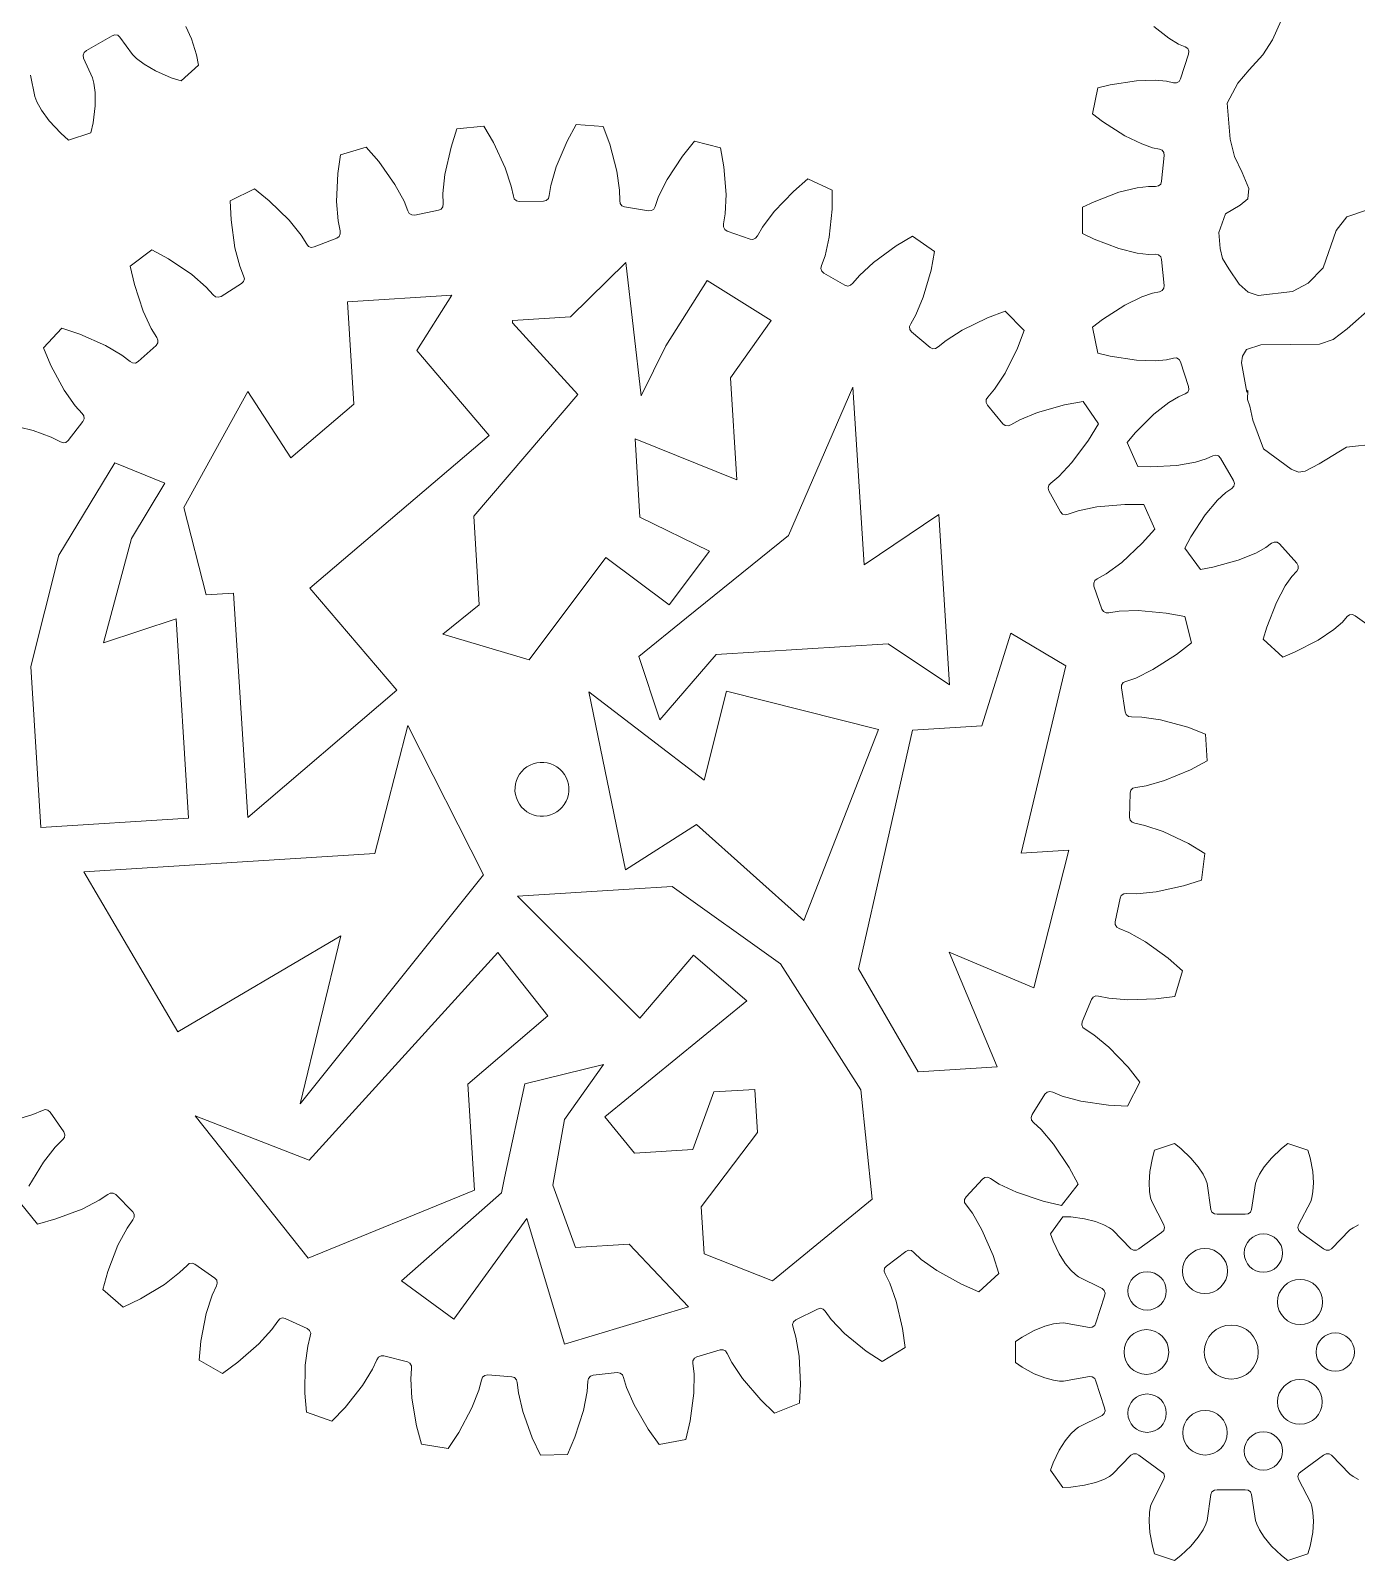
# Model space of a CAD drawing. Header units: millimetres. Extents: x -329 to 723, y 244 to 554.
# Drawn here: x 522.6 to 596.3, y 256.3 to 341.3 of the extents above; entities that cross this region are included whole.
import ezdxf

# ---------------------------------------------------------------- set-up
doc = ezdxf.new("R2010")
doc.units = ezdxf.units.MM

msp = doc.modelspace()

# ---------------------------------------------------------------- linework, layer by layer
at = {"color": 1, "lineweight": 0}
for p, q in [((592.108, 341.855), (591.625, 340.792)), ((591.625, 340.792), (591.084, 339.957)), ((591.084, 339.957), (590.331, 339.113)), ((590.331, 339.113), (589.701, 338.369)), ((589.701, 338.369), (589.104, 337.273)), ((589.104, 337.273), (589.272, 335.255)), ((589.272, 335.255), (589.521, 334.305)), ((589.521, 334.305), (589.936, 333.411)), ((589.936, 333.411), (590.306, 332.519)), ((590.306, 332.519), (590.267, 331.956)), ((589.831, 331.59), (589.024, 331.12)), ((590.267, 331.956), (589.831, 331.59)), ((589.024, 331.12), (588.649, 330.073)), ((595.174, 330.183), (595.754, 330.939)), ((595.754, 330.939), (596.91, 331.339)), ((588.649, 330.073), (588.725, 329.182)), ((594.437, 328.108), (595.174, 330.183)), ((588.725, 329.182), (588.856, 328.636)), ((552.615, 325.396), (555.687, 328.405)), ((555.687, 328.405), (556.546, 320.996)), ((588.856, 328.636), (589.199, 328.06)), ((557.921, 323.775), (560.21, 327.414)), ((560.21, 327.414), (563.765, 325.178)), ((589.199, 328.06), (589.774, 327.202)), ((593.619, 327.267), (594.437, 328.108)), ((540.229, 326.224), (546.018, 326.589)), ((546.018, 326.589), (544.088, 323.52)), ((589.774, 327.202), (590.271, 326.764)), ((590.271, 326.764), (590.829, 326.582)), ((590.829, 326.582), (592.734, 326.802)), ((592.734, 326.802), (593.619, 327.267)), ((540.587, 320.536), (540.229, 326.224)), ((595.78, 324.716), (597.206, 325.979)), ((552.615, 325.396), (549.391, 325.193)), ((549.391, 325.193), (549.399, 325.062)), ((549.399, 325.062), (553.032, 321.066)), ((563.765, 325.178), (561.506, 322)), ((594.236, 323.871), (595.005, 324.133)), ((595.005, 324.133), (595.78, 324.716)), ((548.11, 318.802), (544.088, 323.52)), ((557.921, 323.775), (556.546, 320.996)), ((589.912, 322.828), (589.969, 323.213)), ((589.969, 323.213), (590.185, 323.574)), ((590.185, 323.574), (590.982, 323.837)), ((590.982, 323.837), (594.236, 323.871)), ((590.201, 321.2), (589.912, 322.828)), ((561.862, 316.329), (561.506, 322)), ((568.317, 321.49), (564.735, 313.234)), ((568.939, 311.61), (568.317, 321.49)), ((534.699, 321.234), (531.14, 314.802)), ((537.087, 317.551), (534.699, 321.234)), ((540.587, 320.536), (537.087, 317.551)), ((553.032, 321.066), (547.243, 314.306)), ((590.254, 321.297), (590.201, 321.2)), ((590.241, 320.795), (590.254, 321.297)), ((590.372, 320.426), (590.241, 320.795)), ((590.542, 319.655), (590.372, 320.426)), ((591.136, 318.046), (590.542, 319.655)), ((538.142, 310.303), (548.11, 318.802)), ((556.481, 314.253), (556.207, 318.614)), ((556.207, 318.614), (561.862, 316.329)), ((592.666, 316.929), (591.136, 318.046)), ((595.746, 318.152), (594.215, 317.219)), ((597.436, 318.328), (595.746, 318.152)), ((527.303, 317.272), (524.193, 312.141)), ((530.086, 316.152), (527.303, 317.272)), ((594.215, 317.219), (593.448, 316.815)), ((593.082, 316.766), (592.666, 316.929)), ((593.448, 316.815), (593.082, 316.766)), ((528.228, 313.068), (530.086, 316.152)), ((532.381, 309.94), (531.14, 314.802)), ((547.243, 314.306), (547.553, 309.39)), ((560.349, 312.374), (556.481, 314.253)), ((573.08, 314.412), (568.939, 311.61)), ((573.677, 304.93), (573.08, 314.412)), ((526.663, 307.275), (528.228, 313.068)), ((564.735, 313.234), (559.066, 308.656)), ((524.193, 312.141), (522.626, 305.949)), ((558.105, 309.375), (560.349, 312.374)), ((550.328, 306.327), (554.582, 312.011)), ((554.582, 312.011), (558.105, 309.375)), ((532.381, 309.94), (533.898, 310.036)), ((533.898, 310.036), (534.683, 297.561)), ((542.977, 304.633), (538.142, 310.303)), ((547.553, 309.39), (545.535, 307.75)), ((559.066, 308.656), (556.413, 306.512)), ((526.663, 307.275), (530.701, 308.602)), ((530.701, 308.602), (531.398, 297.524)), ((577.098, 307.814), (575.484, 302.661)), ((580.143, 306), (577.098, 307.814)), ((545.535, 307.75), (550.328, 306.327)), ((560.722, 306.625), (570.28, 307.226)), ((570.28, 307.226), (573.677, 304.93)), ((556.413, 306.512), (557.576, 303)), ((557.576, 303), (560.722, 306.625)), ((523.188, 297.007), (522.626, 305.949)), ((577.668, 295.591), (580.143, 306)), ((534.683, 297.561), (542.977, 304.633)), ((553.643, 304.544), (555.668, 294.649)), ((556.808, 302.116), (553.643, 304.544)), ((561.291, 304.58), (560.044, 299.635)), ((569.727, 302.453), (561.291, 304.58)), ((541.75, 295.559), (543.575, 302.678)), ((543.575, 302.678), (547.78, 294.383)), ((560.044, 299.635), (556.808, 302.116)), ((565.58, 291.834), (569.727, 302.453)), ((571.616, 302.417), (568.625, 289.15)), ((575.484, 302.661), (571.616, 302.417)), ((549.908, 300.124), (549.788, 299.969)), ((550.047, 300.263), (549.908, 300.124)), ((550.203, 300.382), (550.047, 300.263)), ((550.373, 300.479), (550.203, 300.382)), ((550.555, 300.554), (550.373, 300.479)), ((550.744, 300.604), (550.555, 300.554)), ((550.939, 300.629), (550.744, 300.604)), ((551.135, 300.629), (550.939, 300.629)), ((551.33, 300.603), (551.135, 300.629)), ((551.519, 300.551), (551.33, 300.603)), ((551.7, 300.476), (551.519, 300.551)), ((551.87, 300.377), (551.7, 300.476)), ((552.025, 300.257), (551.87, 300.377)), ((552.164, 300.118), (552.025, 300.257)), ((552.283, 299.962), (552.164, 300.118)), ((549.563, 299.429), (549.537, 299.234)), ((549.614, 299.618), (549.563, 299.429)), ((549.69, 299.799), (549.614, 299.618)), ((549.788, 299.969), (549.69, 299.799)), ((552.38, 299.792), (552.283, 299.962)), ((552.455, 299.611), (552.38, 299.792)), ((552.505, 299.421), (552.455, 299.611)), ((552.53, 299.226), (552.505, 299.421)), ((549.537, 299.234), (549.536, 299.038)), ((549.536, 299.038), (549.561, 298.843)), ((549.561, 298.843), (549.612, 298.654)), ((549.612, 298.654), (549.686, 298.472)), ((549.686, 298.472), (549.784, 298.302)), ((552.278, 298.296), (552.377, 298.465)), ((552.377, 298.465), (552.452, 298.646)), ((552.452, 298.646), (552.504, 298.836)), ((552.504, 298.836), (552.53, 299.03)), ((552.53, 299.03), (552.53, 299.226)), ((549.784, 298.302), (549.903, 298.146)), ((549.903, 298.146), (550.041, 298.007)), ((550.041, 298.007), (550.197, 297.887)), ((550.197, 297.887), (550.366, 297.789)), ((550.366, 297.789), (550.547, 297.713)), ((550.547, 297.713), (550.737, 297.662)), ((550.737, 297.662), (550.931, 297.636)), ((550.931, 297.636), (551.127, 297.635)), ((551.127, 297.635), (551.322, 297.66)), ((551.322, 297.66), (551.512, 297.711)), ((551.512, 297.711), (551.693, 297.785)), ((551.693, 297.785), (551.863, 297.883)), ((551.863, 297.883), (552.019, 298.002)), ((552.019, 298.002), (552.158, 298.14)), ((552.158, 298.14), (552.278, 298.296)), ((531.398, 297.524), (523.188, 297.007)), ((555.668, 294.649), (559.628, 297.18)), ((559.628, 297.18), (565.58, 291.834)), ((525.582, 294.542), (541.75, 295.559)), ((580.311, 295.757), (577.668, 295.591)), ((578.366, 288.1), (580.311, 295.757)), ((530.8, 285.662), (525.582, 294.542)), ((547.78, 294.383), (537.605, 281.648)), ((555.885, 293.589), (549.683, 293.199)), ((558.27, 293.739), (555.885, 293.589)), ((564.293, 289.44), (558.27, 293.739)), ((549.683, 293.199), (556.469, 286.409)), ((539.853, 290.981), (530.8, 285.662)), ((537.605, 281.648), (539.853, 290.981)), ((548.575, 290.068), (538.095, 278.513)), ((551.362, 286.535), (548.575, 290.068)), ((576.324, 283.715), (573.667, 290.083)), ((573.667, 290.083), (578.366, 288.1)), ((556.469, 286.409), (559.454, 289.909)), ((559.454, 289.909), (562.421, 287.379)), ((568.751, 282.438), (564.293, 289.44)), ((568.625, 289.15), (571.932, 283.439)), ((562.421, 287.379), (554.525, 280.922)), ((546.918, 282.751), (551.362, 286.535)), ((554.448, 283.844), (550.08, 282.765)), ((552.286, 280.785), (554.448, 283.844)), ((571.932, 283.439), (576.324, 283.715)), ((547.289, 276.863), (546.918, 282.751)), ((550.08, 282.765), (548.952, 277.545)), ((559.427, 279.114), (560.584, 282.311)), ((560.584, 282.311), (562.868, 282.455)), ((562.868, 282.455), (563.018, 280.063)), ((569.385, 276.352), (568.751, 282.438)), ((538.095, 278.513), (531.758, 280.981)), ((531.758, 280.981), (538.036, 273.069)), ((551.642, 277.141), (552.286, 280.785)), ((554.525, 280.922), (556.171, 278.909)), ((563.018, 280.063), (559.877, 275.92)), ((556.171, 278.909), (559.427, 279.114)), ((548.952, 277.545), (548.79, 276.701)), ((538.036, 273.069), (547.289, 276.863)), ((548.79, 276.701), (547.377, 275.459)), ((552.892, 273.659), (551.642, 277.141)), ((563.85, 271.811), (569.385, 276.352)), ((559.877, 275.92), (560.04, 273.325)), ((547.377, 275.459), (543.23, 271.818)), ((546.137, 269.694), (550.19, 275.279)), ((550.19, 275.279), (552.293, 268.289)), ((555.886, 273.847), (552.892, 273.659)), ((559.187, 270.363), (555.886, 273.847)), ((560.04, 273.325), (563.85, 271.811)), ((543.23, 271.818), (546.137, 269.694)), ((552.293, 268.289), (559.187, 270.363))]:
    msp.add_line(p, q, dxfattribs=at)
at = {"color": 5, "lineweight": 0}
for p, q in [((525.717, 340.188), (527.146, 341.013)), ((527.146, 341.013), (527.298, 341.069)), ((527.298, 341.069), (527.459, 341.041)), ((527.459, 341.041), (527.583, 340.937)), ((527.583, 340.937), (528.281, 339.961)), ((531.555, 340.847), (531.253, 341.519)), ((585.043, 341.518), (585.873, 340.873)), ((525.536, 339.931), (525.592, 340.084)), ((525.592, 340.084), (525.717, 340.188)), ((531.835, 339.944), (531.555, 340.847)), ((585.873, 340.873), (586.413, 340.547)), ((586.413, 340.547), (586.783, 340.393)), ((586.783, 340.393), (586.916, 340.3)), ((586.916, 340.3), (586.985, 340.152)), ((586.985, 340.152), (586.97, 339.99)), ((525.564, 339.771), (525.536, 339.931)), ((526.06, 338.679), (525.564, 339.771)), ((528.281, 339.961), (528.508, 339.742)), ((528.508, 339.742), (528.927, 339.425)), ((528.927, 339.425), (529.564, 339.054)), ((530.979, 338.504), (531.954, 339.382)), ((531.954, 339.382), (531.835, 339.944)), ((586.97, 339.99), (586.523, 338.615)), ((522.613, 338.812), (522.853, 337.636)), ((526.137, 338.372), (526.06, 338.679)), ((529.564, 339.054), (530.433, 338.681)), ((530.433, 338.681), (530.979, 338.504)), ((584.066, 338.512), (582.612, 338.287)), ((585.117, 338.547), (584.066, 338.512)), ((585.746, 338.492), (585.117, 338.547)), ((586.135, 338.399), (585.746, 338.492)), ((586.298, 338.397), (586.135, 338.399)), ((586.44, 338.476), (586.298, 338.397)), ((586.523, 338.615), (586.44, 338.476)), ((522.853, 337.636), (522.971, 337.344)), ((526.202, 337.851), (526.137, 338.372)), ((526.204, 337.115), (526.202, 337.851)), ((581.931, 338.122), (581.625, 336.68)), ((582.612, 338.287), (581.931, 338.122)), ((522.971, 337.344), (523.225, 336.884)), ((523.225, 336.884), (523.656, 336.287)), ((526.092, 336.175), (526.204, 337.115)), ((581.625, 336.68), (582.18, 336.253)), ((523.656, 336.287), (524.299, 335.592)), ((525.973, 335.614), (526.092, 336.175)), ((546.31, 335.83), (545.982, 334.824)), ((547.803, 335.991), (546.31, 335.83)), ((548.338, 335.079), (547.803, 335.991)), ((552.939, 336.083), (552.437, 335.153)), ((554.436, 335.975), (552.939, 336.083)), ((554.8, 334.983), (554.436, 335.975)), ((582.18, 336.253), (583.417, 335.456)), ((524.299, 335.592), (524.725, 335.208)), ((524.725, 335.208), (525.973, 335.614)), ((548.999, 333.67), (548.338, 335.079)), ((552.437, 335.153), (551.827, 333.721)), ((555.198, 333.478), (554.8, 334.983)), ((559.506, 335.149), (558.846, 334.323)), ((560.96, 334.776), (559.506, 335.149)), ((583.417, 335.456), (584.363, 334.997)), ((584.363, 334.997), (584.959, 334.791)), ((539.834, 334.397), (539.691, 333.349)), ((541.273, 334.822), (539.834, 334.397)), ((541.962, 334.02), (541.273, 334.822)), ((545.982, 334.824), (545.638, 333.307)), ((558.846, 334.323), (557.99, 333.023)), ((561.14, 333.734), (560.96, 334.776)), ((584.959, 334.791), (585.353, 334.717)), ((585.353, 334.717), (585.502, 334.653)), ((585.619, 334.362), (585.468, 332.924)), ((585.502, 334.653), (585.6, 334.523)), ((585.6, 334.523), (585.619, 334.362)), ((539.691, 333.349), (539.622, 331.794)), ((542.864, 332.752), (541.962, 334.02)), ((545.638, 333.307), (545.529, 332.247)), ((549.332, 332.658), (548.999, 333.67)), ((551.827, 333.721), (551.53, 332.697)), ((555.346, 332.423), (555.198, 333.478)), ((561.264, 332.183), (561.14, 333.734)), ((535.057, 332.505), (533.717, 331.83)), ((535.879, 331.84), (535.057, 332.505)), ((543.373, 331.815), (542.864, 332.752)), ((549.446, 332.094), (549.332, 332.658)), ((551.53, 332.697), (551.436, 332.13)), ((555.357, 331.848), (555.346, 332.423)), ((557.99, 333.023), (557.515, 332.069)), ((565.801, 333.057), (565.004, 332.363)), ((567.165, 332.431), (565.801, 333.057)), ((567.156, 331.373), (567.165, 332.431)), ((584.107, 332.564), (583.086, 332.312)), ((584.733, 332.642), (584.107, 332.564)), ((585.134, 332.632), (584.733, 332.642)), ((585.293, 332.663), (585.134, 332.632)), ((585.416, 332.77), (585.293, 332.663)), ((585.468, 332.924), (585.416, 332.77)), ((533.717, 331.83), (533.763, 330.774)), ((536.993, 330.753), (535.879, 331.84)), ((539.622, 331.794), (539.704, 330.732)), ((543.586, 331.281), (543.373, 331.815)), ((545.538, 331.671), (545.522, 331.51)), ((545.529, 332.247), (545.538, 331.671)), ((549.496, 331.939), (549.446, 332.094)), ((549.616, 331.83), (549.496, 331.939)), ((549.775, 331.796), (549.616, 331.83)), ((551.118, 331.82), (549.775, 331.796)), ((551.276, 331.86), (551.118, 331.82)), ((551.392, 331.973), (551.276, 331.86)), ((551.436, 332.13), (551.392, 331.973)), ((555.378, 331.687), (555.357, 331.848)), ((555.477, 331.558), (555.378, 331.687)), ((557.515, 332.069), (557.322, 331.528)), ((561.221, 331.118), (561.264, 332.183)), ((565.004, 332.363), (563.93, 331.237)), ((581.711, 331.789), (581.079, 331.487)), ((583.086, 332.312), (581.711, 331.789)), ((533.763, 330.774), (533.974, 329.232)), ((537.66, 329.922), (536.993, 330.753)), ((539.704, 330.732), (539.816, 330.167)), ((543.663, 331.138), (543.586, 331.281)), ((543.8, 331.051), (543.663, 331.138)), ((543.963, 331.046), (543.8, 331.051)), ((545.28, 331.31), (543.963, 331.046)), ((545.428, 331.377), (545.28, 331.31)), ((545.522, 331.51), (545.428, 331.377)), ((555.627, 331.495), (555.477, 331.558)), ((556.954, 331.279), (555.627, 331.495)), ((557.116, 331.291), (556.954, 331.279)), ((557.25, 331.381), (557.116, 331.291)), ((557.322, 331.528), (557.25, 331.381)), ((561.129, 330.55), (561.221, 331.118)), ((563.93, 331.237), (563.292, 330.382)), ((567.001, 329.825), (567.156, 331.373)), ((581.079, 331.487), (581.079, 330.012)), ((537.965, 329.435), (537.66, 329.922)), ((539.83, 330.005), (539.761, 329.858)), ((539.816, 330.167), (539.83, 330.005)), ((561.121, 330.388), (561.129, 330.55)), ((561.196, 330.243), (561.121, 330.388)), ((561.332, 330.155), (561.196, 330.243)), ((562.598, 329.705), (561.332, 330.155)), ((563.005, 329.884), (562.909, 329.753)), ((563.292, 330.382), (563.005, 329.884)), ((571.621, 329.875), (570.713, 329.334)), ((572.851, 329.015), (571.621, 329.875)), ((581.079, 330.012), (581.711, 329.71)), ((529.355, 329.117), (528.157, 328.213)), ((530.282, 328.608), (529.355, 329.117)), ((533.974, 329.232), (534.244, 328.201)), ((538.066, 329.307), (537.965, 329.435)), ((538.217, 329.247), (538.066, 329.307)), ((538.378, 329.271), (538.217, 329.247)), ((539.627, 329.765), (538.378, 329.271)), ((539.761, 329.858), (539.627, 329.765)), ((562.76, 329.688), (562.598, 329.705)), ((562.909, 329.753), (562.76, 329.688)), ((566.768, 328.785), (567.001, 329.825)), ((570.713, 329.334), (569.455, 328.418)), ((581.711, 329.71), (583.086, 329.187)), ((583.086, 329.187), (584.107, 328.935)), ((528.157, 328.213), (528.391, 327.182)), ((531.572, 327.738), (530.282, 328.608)), ((534.244, 328.201), (534.455, 327.666)), ((566.54, 328.084), (566.577, 328.242)), ((566.577, 328.242), (566.768, 328.785)), ((569.455, 328.418), (568.675, 327.691)), ((572.654, 327.976), (572.851, 329.015)), ((584.107, 328.935), (584.733, 328.858)), ((584.733, 328.858), (585.134, 328.868)), ((585.134, 328.868), (585.293, 328.836)), ((585.293, 328.836), (585.416, 328.729)), ((585.416, 328.729), (585.468, 328.576)), ((585.468, 328.576), (585.619, 327.138)), ((532.378, 327.04), (531.572, 327.738)), ((534.456, 327.352), (534.341, 327.236)), ((534.455, 327.666), (534.497, 327.509)), ((534.497, 327.509), (534.456, 327.352)), ((566.587, 327.928), (566.54, 328.084)), ((566.706, 327.817), (566.587, 327.928)), ((567.872, 327.149), (566.706, 327.817)), ((568.675, 327.691), (568.303, 327.252)), ((572.225, 326.48), (572.654, 327.976)), ((528.391, 327.182), (528.874, 325.702)), ((532.765, 326.614), (532.378, 327.04)), ((532.887, 326.507), (532.765, 326.614)), ((533.046, 326.475), (532.887, 326.507)), ((533.2, 326.527), (533.046, 326.475)), ((534.341, 327.236), (533.2, 326.527)), ((568.027, 327.103), (567.872, 327.149)), ((568.185, 327.141), (568.027, 327.103)), ((568.303, 327.252), (568.185, 327.141)), ((571.81, 325.499), (572.225, 326.48)), ((584.363, 326.503), (583.417, 326.044)), ((584.959, 326.709), (584.363, 326.503)), ((585.353, 326.782), (584.959, 326.709)), ((585.502, 326.846), (585.353, 326.782)), ((585.6, 326.976), (585.502, 326.846)), ((585.619, 327.138), (585.6, 326.976)), ((528.874, 325.702), (529.324, 324.736)), ((576.78, 325.705), (575.789, 325.335)), ((577.836, 324.639), (576.78, 325.705)), ((583.417, 326.044), (582.18, 325.246)), ((571.46, 324.85), (571.525, 324.999)), ((571.479, 324.688), (571.46, 324.85)), ((571.525, 324.999), (571.81, 325.499)), ((575.789, 325.335), (574.388, 324.658)), ((582.18, 325.246), (581.625, 324.82)), ((581.625, 324.82), (581.931, 323.377)), ((524.35, 324.764), (523.332, 323.661)), ((525.352, 324.429), (524.35, 324.764)), ((526.777, 323.803), (525.352, 324.429)), ((529.324, 324.736), (529.626, 324.247)), ((529.683, 323.938), (529.591, 323.804)), ((529.626, 324.247), (529.696, 324.1)), ((529.696, 324.1), (529.683, 323.938)), ((571.576, 324.558), (571.479, 324.688)), ((572.604, 323.692), (571.576, 324.558)), ((573.491, 324.082), (573.047, 323.717)), ((574.388, 324.658), (573.491, 324.082)), ((577.457, 323.652), (577.836, 324.639)), ((523.332, 323.661), (523.746, 322.688)), ((527.694, 323.26), (526.777, 323.803)), ((528.151, 322.911), (527.694, 323.26)), ((529.591, 323.804), (528.595, 322.902)), ((572.749, 323.619), (572.604, 323.692)), ((572.911, 323.628), (572.749, 323.619)), ((573.047, 323.717), (572.911, 323.628)), ((576.768, 322.257), (577.457, 323.652)), ((581.931, 323.377), (582.612, 323.213)), ((582.612, 323.213), (584.066, 322.988)), ((585.746, 323.008), (586.135, 323.101)), ((586.135, 323.101), (586.298, 323.103)), ((586.298, 323.103), (586.44, 323.024)), ((523.746, 322.688), (524.485, 321.318)), ((528.29, 322.827), (528.151, 322.911)), ((528.453, 322.824), (528.29, 322.827)), ((528.595, 322.902), (528.453, 322.824)), ((576.184, 321.365), (576.768, 322.257)), ((584.066, 322.988), (585.117, 322.953)), ((585.117, 322.953), (585.746, 323.008)), ((586.44, 323.024), (586.523, 322.884)), ((586.523, 322.884), (586.97, 321.509)), ((586.97, 321.509), (586.985, 321.347)), ((524.485, 321.318), (525.101, 320.448)), ((575.714, 320.627), (575.724, 320.789)), ((575.786, 320.481), (575.714, 320.627)), ((575.724, 320.789), (575.814, 320.924)), ((575.814, 320.924), (576.184, 321.365)), ((581.111, 320.681), (580.07, 320.493)), ((581.96, 319.443), (581.111, 320.681)), ((585.873, 320.627), (585.043, 319.982)), ((586.413, 320.952), (585.873, 320.627)), ((586.783, 321.106), (586.413, 320.952)), ((586.916, 321.2), (586.783, 321.106)), ((586.985, 321.347), (586.916, 321.2)), ((525.101, 320.448), (525.486, 320.021)), ((525.486, 320.021), (525.581, 319.889)), ((525.597, 319.727), (525.53, 319.579)), ((525.581, 319.889), (525.597, 319.727)), ((576.642, 319.446), (575.786, 320.481)), ((577.585, 319.671), (577.083, 319.391)), ((578.57, 320.078), (577.585, 319.671)), ((580.07, 320.493), (578.57, 320.078)), ((585.043, 319.982), (583.999, 318.944)), ((522.762, 319.076), (521.248, 319.437)), ((523.761, 318.705), (522.762, 319.076)), ((525.53, 319.579), (524.712, 318.514)), ((576.772, 319.348), (576.642, 319.446)), ((576.933, 319.328), (576.772, 319.348)), ((577.083, 319.391), (576.933, 319.328)), ((581.411, 318.54), (581.96, 319.443)), ((583.999, 318.944), (583.545, 318.411)), ((524.273, 318.443), (523.761, 318.705)), ((524.425, 318.385), (524.273, 318.443)), ((524.586, 318.411), (524.425, 318.385)), ((524.712, 318.514), (524.586, 318.411)), ((580.483, 317.29), (581.411, 318.54)), ((583.545, 318.411), (584.145, 317.064)), ((579.75, 316.517), (580.483, 317.29)), ((584.845, 317.045), (586.314, 317.127)), ((586.314, 317.127), (587.349, 317.312)), ((587.349, 317.312), (587.952, 317.496)), ((587.952, 317.496), (588.314, 317.668)), ((588.314, 317.668), (588.473, 317.704)), ((588.473, 317.704), (588.628, 317.656)), ((588.628, 317.656), (588.739, 317.537)), ((588.739, 317.537), (589.462, 316.285)), ((579.307, 316.149), (579.75, 316.517)), ((584.145, 317.064), (584.845, 317.045)), ((589.462, 316.285), (589.51, 316.129)), ((579.155, 315.875), (579.194, 316.032)), ((579.2, 315.718), (579.155, 315.875)), ((579.194, 316.032), (579.307, 316.149)), ((579.858, 314.547), (579.2, 315.718)), ((589.033, 315.624), (588.572, 315.194)), ((589.363, 315.852), (589.033, 315.624)), ((589.473, 315.971), (589.363, 315.852)), ((589.51, 316.129), (589.473, 315.971)), ((580.826, 314.6), (580.282, 314.414)), ((581.868, 314.824), (580.826, 314.6)), ((583.418, 314.965), (581.868, 314.824)), ((584.475, 314.964), (583.418, 314.965)), ((585.09, 313.595), (584.475, 314.964)), ((588.572, 315.194), (587.894, 314.39)), ((579.968, 314.427), (579.858, 314.547)), ((580.123, 314.379), (579.968, 314.427)), ((580.282, 314.414), (580.123, 314.379)), ((587.894, 314.39), (587.089, 313.158)), ((584.388, 312.804), (585.09, 313.595)), ((587.089, 313.158), (586.755, 312.542)), ((591.575, 312.806), (591.723, 312.875)), ((591.723, 312.875), (591.885, 312.86)), ((583.252, 311.74), (584.388, 312.804)), ((586.755, 312.542), (587.622, 311.349)), ((589.731, 311.862), (590.705, 312.258)), ((590.705, 312.258), (591.257, 312.563)), ((591.257, 312.563), (591.575, 312.806)), ((591.885, 312.86), (592.018, 312.767)), ((592.018, 312.767), (592.985, 311.692)), ((582.392, 311.11), (583.252, 311.74)), ((587.622, 311.349), (588.311, 311.476)), ((588.311, 311.476), (589.731, 311.862)), ((592.978, 311.248), (592.703, 310.957)), ((593.062, 311.388), (592.978, 311.248)), ((592.985, 311.692), (593.064, 311.55)), ((593.064, 311.55), (593.062, 311.388)), ((581.693, 310.584), (581.759, 310.732)), ((581.709, 310.423), (581.693, 310.584)), ((582.147, 309.152), (581.709, 310.423)), ((581.759, 310.732), (581.891, 310.827)), ((581.891, 310.827), (582.392, 311.11)), ((592.342, 310.44), (591.846, 309.513)), ((592.703, 310.957), (592.342, 310.44)), ((591.846, 309.513), (591.314, 308.14)), ((582.234, 309.015), (582.147, 309.152)), ((582.378, 308.939), (582.234, 309.015)), ((582.54, 308.946), (582.378, 308.939)), ((583.109, 309.032), (582.54, 308.946)), ((584.174, 309.066), (583.109, 309.032)), ((585.724, 308.928), (584.174, 309.066)), ((586.764, 308.738), (585.724, 308.928)), ((587.125, 307.281), (586.764, 308.738)), ((595.515, 308.425), (595.776, 308.73)), ((595.776, 308.73), (595.906, 308.827)), ((595.906, 308.827), (596.067, 308.846)), ((596.067, 308.846), (596.217, 308.782)), ((596.217, 308.782), (597.386, 307.933)), ((591.314, 308.14), (591.116, 307.469)), ((594.168, 307.422), (595.039, 308.012)), ((595.039, 308.012), (595.515, 308.425)), ((586.293, 306.629), (587.125, 307.281)), ((591.116, 307.469), (592.212, 306.482)), ((592.859, 306.749), (594.168, 307.422)), ((584.985, 305.784), (586.293, 306.629)), ((592.212, 306.482), (592.859, 306.749)), ((583.484, 305.13), (584.027, 305.318)), ((584.027, 305.318), (584.985, 305.784)), ((583.232, 304.764), (583.245, 304.926)), ((583.436, 303.436), (583.232, 304.764)), ((583.245, 304.926), (583.337, 305.06)), ((583.337, 305.06), (583.484, 305.13)), ((583.497, 303.285), (583.436, 303.436)), ((583.625, 303.185), (583.497, 303.285)), ((583.786, 303.162), (583.625, 303.185)), ((584.361, 303.146), (583.786, 303.162)), ((585.415, 302.989), (584.361, 303.146)), ((586.916, 302.577), (585.415, 302.989)), ((587.906, 302.204), (586.916, 302.577)), ((588, 300.706), (587.906, 302.204)), ((585.628, 299.615), (587.065, 300.212)), ((587.065, 300.212), (588, 300.706)), ((584.033, 299.239), (584.601, 299.328)), ((584.601, 299.328), (585.628, 299.615)), ((583.684, 297.581), (583.72, 298.924)), ((583.72, 298.924), (583.762, 299.081)), ((583.762, 299.081), (583.876, 299.196)), ((583.876, 299.196), (584.033, 299.239)), ((583.717, 297.422), (583.684, 297.581)), ((583.825, 297.3), (583.717, 297.422)), ((583.979, 297.249), (583.825, 297.3)), ((584.542, 297.13), (583.979, 297.249)), ((585.551, 296.788), (584.542, 297.13)), ((586.954, 296.114), (585.551, 296.788)), ((587.861, 295.571), (586.954, 296.114)), ((587.687, 294.08), (587.861, 295.571)), ((583.227, 293.238), (583.36, 293.331)), ((583.36, 293.331), (583.522, 293.345)), ((583.522, 293.345), (584.097, 293.331)), ((584.097, 293.331), (585.158, 293.43)), ((585.158, 293.43), (586.679, 293.761)), ((586.679, 293.761), (587.687, 294.08)), ((582.882, 291.776), (583.158, 293.091)), ((583.158, 293.091), (583.227, 293.238)), ((582.886, 291.613), (582.882, 291.776)), ((582.971, 291.475), (582.886, 291.613)), ((583.114, 291.397), (582.971, 291.475)), ((583.646, 291.179), (583.114, 291.397)), ((584.578, 290.662), (583.646, 291.179)), ((585.838, 289.749), (584.578, 290.662)), ((586.634, 289.052), (585.838, 289.749)), ((586.196, 287.617), (586.634, 289.052)), ((581.057, 286.207), (581.563, 287.452)), ((581.563, 287.452), (581.657, 287.584)), ((581.657, 287.584), (581.804, 287.652)), ((581.804, 287.652), (581.966, 287.637)), ((581.966, 287.637), (582.53, 287.52)), ((582.53, 287.52), (583.591, 287.429)), ((583.591, 287.429), (585.147, 287.483)), ((585.147, 287.483), (586.196, 287.617)), ((581.032, 286.046), (581.057, 286.207)), ((581.09, 285.895), (581.032, 286.046)), ((581.217, 285.793), (581.09, 285.895)), ((581.702, 285.484), (581.217, 285.793)), ((582.527, 284.809), (581.702, 285.484)), ((583.603, 283.685), (582.527, 284.809)), ((584.262, 282.857), (583.603, 283.685)), ((578.986, 282.188), (579.103, 282.302)), ((579.103, 282.302), (579.26, 282.342)), ((579.26, 282.342), (579.417, 282.298)), ((579.417, 282.298), (579.95, 282.083)), ((583.574, 281.523), (584.262, 282.857)), ((578.266, 281.054), (578.986, 282.188)), ((579.95, 282.083), (580.978, 281.803)), ((580.978, 281.803), (582.518, 281.579)), ((582.518, 281.579), (583.574, 281.523)), ((521.729, 280.74), (522.747, 281.056)), ((522.747, 281.056), (523.272, 281.29)), ((523.272, 281.29), (523.427, 281.34)), ((523.427, 281.34), (523.586, 281.305)), ((523.586, 281.305), (523.706, 281.196)), ((523.706, 281.196), (524.467, 280.088)), ((578.213, 280.9), (578.266, 281.054)), ((578.244, 280.741), (578.213, 280.9)), ((578.35, 280.618), (578.244, 280.741)), ((578.772, 280.227), (578.35, 280.618)), ((524.5, 279.776), (524.399, 279.649)), ((524.467, 280.088), (524.525, 279.936)), ((524.525, 279.936), (524.5, 279.776)), ((579.463, 279.415), (578.772, 280.227)), ((523.991, 279.243), (523.33, 278.408)), ((524.399, 279.649), (523.991, 279.243)), ((580.322, 278.117), (579.463, 279.415)), ((585.075, 279.077), (584.955, 278.655)), ((586.193, 279.44), (585.075, 279.077)), ((586.538, 279.169), (586.193, 279.44)), ((587.1, 278.641), (586.538, 279.169)), ((592.137, 279.169), (591.576, 278.641)), ((592.483, 279.44), (592.137, 279.169)), ((593.6, 279.077), (592.483, 279.44)), ((593.721, 278.655), (593.6, 279.077)), ((523.33, 278.408), (522.518, 277.08)), ((580.822, 277.186), (580.322, 278.117)), ((584.955, 278.655), (584.811, 277.897)), ((587.503, 278.156), (587.1, 278.641)), ((587.769, 277.744), (587.503, 278.156)), ((591.172, 278.156), (590.906, 277.744)), ((591.576, 278.641), (591.172, 278.156)), ((593.865, 277.897), (593.721, 278.655)), ((574.601, 276.482), (575.512, 277.47)), ((575.512, 277.47), (575.646, 277.56)), ((575.646, 277.56), (575.809, 277.572)), ((575.809, 277.572), (575.955, 277.501)), ((575.955, 277.501), (576.441, 277.194)), ((576.441, 277.194), (577.403, 276.735)), ((579.907, 275.996), (580.822, 277.186)), ((584.811, 277.897), (584.77, 277.268)), ((584.77, 277.268), (584.797, 276.778)), ((587.922, 277.428), (587.769, 277.744)), ((587.991, 277.23), (587.922, 277.428)), ((588.204, 275.779), (587.991, 277.23)), ((590.685, 277.23), (590.471, 275.779)), ((590.754, 277.428), (590.685, 277.23)), ((590.906, 277.744), (590.754, 277.428)), ((593.906, 277.268), (593.865, 277.897)), ((593.879, 276.778), (593.906, 277.268)), ((526.429, 276.296), (526.904, 276.62)), ((526.904, 276.62), (527.048, 276.696)), ((527.048, 276.696), (527.21, 276.691)), ((527.21, 276.691), (527.348, 276.605)), ((527.348, 276.605), (528.294, 275.65)), ((574.521, 276.34), (574.601, 276.482)), ((574.523, 276.178), (574.521, 276.34)), ((577.403, 276.735), (578.878, 276.239)), ((584.797, 276.778), (584.859, 276.433)), ((584.859, 276.433), (584.92, 276.232)), ((593.756, 276.232), (593.817, 276.433)), ((593.817, 276.433), (593.879, 276.778)), ((522.052, 276.131), (523.008, 274.974)), ((524.028, 275.254), (525.484, 275.803)), ((525.484, 275.803), (526.429, 276.296)), ((528.294, 275.65), (528.379, 275.512)), ((528.379, 275.512), (528.383, 275.349)), ((574.605, 276.038), (574.523, 276.178)), ((574.951, 275.578), (574.605, 276.038)), ((575.485, 274.656), (574.951, 275.578)), ((578.878, 276.239), (579.907, 275.996)), ((584.92, 276.232), (585.6, 274.932)), ((588.268, 275.629), (588.204, 275.779)), ((588.398, 275.532), (588.268, 275.629)), ((588.56, 275.512), (588.398, 275.532)), ((590.116, 275.512), (588.56, 275.512)), ((590.278, 275.532), (590.116, 275.512)), ((590.408, 275.629), (590.278, 275.532)), ((590.471, 275.779), (590.408, 275.629)), ((593.076, 274.932), (593.756, 276.232)), ((523.008, 274.974), (524.028, 275.254)), ((527.977, 274.734), (527.475, 273.794)), ((528.305, 275.206), (527.977, 274.734)), ((528.383, 275.349), (528.305, 275.206)), ((576.099, 273.225), (575.485, 274.656)), ((579.987, 275.379), (579.296, 274.429)), ((580.425, 275.364), (579.987, 275.379)), ((581.19, 275.266), (580.425, 275.364)), ((581.801, 275.111), (581.19, 275.266)), ((582.259, 274.934), (581.801, 275.111)), ((582.568, 274.769), (582.259, 274.934)), ((582.74, 274.648), (582.568, 274.769)), ((583.766, 273.6), (582.74, 274.648)), ((585.588, 274.619), (585.469, 274.508)), ((585.636, 274.774), (585.588, 274.619)), ((585.6, 274.932), (585.636, 274.774)), ((593.039, 274.774), (593.076, 274.932)), ((593.087, 274.619), (593.039, 274.774)), ((593.207, 274.508), (593.087, 274.619)), ((595.936, 274.648), (594.91, 273.6)), ((596.108, 274.769), (595.936, 274.648)), ((596.417, 274.934), (596.108, 274.769)), ((527.475, 273.794), (526.914, 272.342)), ((579.296, 274.429), (579.447, 274.017)), ((579.447, 274.017), (579.776, 273.319)), ((585.469, 274.508), (584.21, 273.593)), ((594.466, 273.593), (593.207, 274.508)), ((570.178, 272.638), (571.25, 273.447)), ((571.25, 273.447), (571.399, 273.512)), ((571.399, 273.512), (571.561, 273.495)), ((571.561, 273.495), (571.692, 273.398)), ((571.692, 273.398), (572.115, 273.01)), ((572.115, 273.01), (572.98, 272.386)), ((576.424, 272.22), (576.099, 273.225)), ((579.776, 273.319), (580.112, 272.786)), ((583.906, 273.516), (583.766, 273.6)), ((584.068, 273.514), (583.906, 273.516)), ((584.21, 273.593), (584.068, 273.514)), ((594.608, 273.514), (594.466, 273.593)), ((594.77, 273.516), (594.608, 273.514)), ((594.91, 273.6), (594.77, 273.516)), ((526.914, 272.342), (526.625, 271.325)), ((530.061, 271.616), (530.902, 272.27)), ((530.902, 272.27), (531.312, 272.673)), ((531.312, 272.673), (531.439, 272.774)), ((531.439, 272.774), (531.6, 272.798)), ((531.6, 272.798), (531.751, 272.738)), ((531.751, 272.738), (532.852, 271.968)), ((570.046, 272.352), (570.074, 272.513)), ((570.103, 272.2), (570.046, 272.352)), ((570.074, 272.513), (570.178, 272.638)), ((570.36, 271.686), (570.103, 272.2)), ((572.98, 272.386), (574.343, 271.635)), ((575.312, 271.212), (576.424, 272.22)), ((580.112, 272.786), (580.422, 272.406)), ((580.422, 272.406), (580.674, 272.163)), ((580.674, 272.163), (580.842, 272.036)), ((526.625, 271.325), (527.772, 270.358)), ((528.726, 270.816), (530.061, 271.616)), ((532.943, 271.533), (532.704, 271.01)), ((532.852, 271.968), (532.961, 271.846)), ((532.994, 271.687), (532.943, 271.533)), ((532.961, 271.846), (532.994, 271.687)), ((570.722, 270.683), (570.36, 271.686)), ((574.343, 271.635), (575.312, 271.212)), ((580.842, 272.036), (582.157, 271.385)), ((582.157, 271.385), (582.279, 271.278)), ((582.279, 271.278), (582.331, 271.124)), ((527.772, 270.358), (528.726, 270.816)), ((532.704, 271.01), (532.378, 269.995)), ((571.07, 269.166), (570.722, 270.683)), ((582.3, 270.964), (581.819, 269.484)), ((582.331, 271.124), (582.3, 270.964)), ((532.378, 269.995), (532.085, 268.466)), ((536.022, 269.107), (536.353, 269.577)), ((536.353, 269.577), (536.461, 269.699)), ((536.461, 269.699), (536.615, 269.751)), ((536.615, 269.751), (536.774, 269.719)), ((536.774, 269.719), (537.995, 269.158)), ((564.959, 269.388), (565.015, 269.541)), ((565.015, 269.541), (565.139, 269.645)), ((565.139, 269.645), (566.339, 270.25)), ((566.339, 270.25), (566.497, 270.288)), ((566.497, 270.288), (566.653, 270.241)), ((566.653, 270.241), (566.765, 270.123)), ((566.765, 270.123), (567.112, 269.665)), ((567.112, 269.665), (567.852, 268.897)), ((535.311, 268.313), (536.022, 269.107)), ((537.995, 269.158), (538.123, 269.058)), ((538.162, 268.746), (538.02, 268.189)), ((538.123, 269.058), (538.184, 268.907)), ((538.184, 268.907), (538.162, 268.746)), ((564.987, 269.228), (564.959, 269.388)), ((565.149, 268.676), (564.987, 269.228)), ((565.326, 267.625), (565.149, 268.676)), ((567.852, 268.897), (569.059, 267.915)), ((571.211, 268.118), (571.07, 269.166)), ((577.716, 268.692), (577.352, 268.447)), ((578.392, 269.062), (577.716, 268.692)), ((578.978, 269.296), (578.392, 269.062)), ((579.452, 269.422), (578.978, 269.296)), ((579.8, 269.47), (579.452, 269.422)), ((580.01, 269.474), (579.8, 269.47)), ((581.456, 269.228), (580.01, 269.474)), ((581.618, 269.243), (581.456, 269.228)), ((581.751, 269.336), (581.618, 269.243)), ((581.819, 269.484), (581.751, 269.336)), ((532.085, 268.466), (531.982, 267.414)), ((534.14, 267.288), (535.311, 268.313)), ((538.02, 268.189), (537.881, 267.132)), ((559.647, 267.6), (560.936, 267.981)), ((560.936, 267.981), (561.098, 267.99)), ((561.098, 267.99), (561.243, 267.917)), ((561.243, 267.917), (561.332, 267.781)), ((569.059, 267.915), (569.936, 267.326)), ((569.936, 267.326), (571.211, 268.118)), ((577.352, 268.447), (577.352, 267.272)), ((531.982, 267.414), (533.284, 266.667)), ((533.284, 266.667), (534.14, 267.288)), ((537.881, 267.132), (537.865, 265.576)), ((541.625, 266.909), (541.866, 267.431)), ((541.866, 267.431), (541.95, 267.57)), ((541.95, 267.57), (542.093, 267.649)), ((542.093, 267.649), (542.255, 267.646)), ((542.255, 267.646), (543.557, 267.311)), ((543.557, 267.311), (543.701, 267.236)), ((543.701, 267.236), (543.787, 267.099)), ((543.787, 267.099), (543.794, 266.936)), ((559.423, 267.217), (559.424, 267.379)), ((559.484, 266.645), (559.423, 267.217)), ((559.424, 267.379), (559.506, 267.52)), ((559.506, 267.52), (559.647, 267.6)), ((561.332, 267.781), (561.592, 267.268)), ((561.592, 267.268), (562.183, 266.38)), ((565.397, 266.07), (565.326, 267.625)), ((577.352, 267.272), (577.716, 267.027)), ((577.716, 267.027), (578.392, 266.656)), ((541.067, 266.001), (541.625, 266.909)), ((543.794, 266.936), (543.754, 266.362)), ((543.754, 266.362), (543.806, 265.298)), ((547.53, 265.747), (547.674, 266.304)), ((547.674, 266.304), (547.732, 266.456)), ((547.732, 266.456), (547.858, 266.558)), ((547.858, 266.558), (548.018, 266.584)), ((548.018, 266.584), (549.359, 266.488)), ((549.359, 266.488), (549.514, 266.439)), ((549.514, 266.439), (549.624, 266.32)), ((549.624, 266.32), (549.659, 266.161)), ((549.659, 266.161), (549.722, 265.589)), ((553.547, 265.658), (553.59, 266.231)), ((553.59, 266.231), (553.62, 266.391)), ((553.62, 266.391), (553.725, 266.515)), ((553.725, 266.515), (553.879, 266.569)), ((553.879, 266.569), (555.214, 266.713)), ((555.214, 266.713), (555.376, 266.693)), ((555.376, 266.693), (555.505, 266.595)), ((555.505, 266.595), (555.569, 266.445)), ((555.569, 266.445), (555.733, 265.894)), ((559.47, 265.579), (559.484, 266.645)), ((562.183, 266.38), (563.195, 265.198)), ((578.392, 266.656), (578.978, 266.422)), ((578.978, 266.422), (579.452, 266.297)), ((579.452, 266.297), (579.8, 266.249)), ((579.8, 266.249), (580.01, 266.245)), ((580.01, 266.245), (581.456, 266.49)), ((581.456, 266.49), (581.618, 266.476)), ((581.618, 266.476), (581.751, 266.382)), ((581.751, 266.382), (581.819, 266.235)), ((581.819, 266.235), (582.3, 264.754)), ((537.865, 265.576), (537.952, 264.522)), ((540.098, 264.783), (541.067, 266.001)), ((543.806, 265.298), (544.069, 263.764)), ((547.143, 264.754), (547.53, 265.747)), ((549.722, 265.589), (549.964, 264.551)), ((553.344, 264.612), (553.547, 265.658)), ((555.733, 265.894), (556.155, 264.916)), ((559.263, 264.037), (559.47, 265.579)), ((565.349, 265.014), (565.397, 266.07)), ((537.952, 264.522), (539.366, 264.02)), ((539.366, 264.02), (540.098, 264.783)), ((546.407, 263.383), (547.143, 264.754)), ((549.964, 264.551), (550.496, 263.089)), ((552.864, 263.131), (553.344, 264.612)), ((556.155, 264.916), (556.94, 263.572)), ((563.195, 265.198), (563.953, 264.461)), ((563.953, 264.461), (565.349, 265.014)), ((582.279, 264.441), (582.157, 264.334)), ((582.331, 264.595), (582.279, 264.441)), ((582.3, 264.754), (582.331, 264.595)), ((544.069, 263.764), (544.342, 262.742)), ((556.94, 263.572), (557.555, 262.712)), ((559.027, 263.006), (559.263, 264.037)), ((580.842, 263.682), (580.674, 263.556)), ((582.157, 264.334), (580.842, 263.682)), ((544.342, 262.742), (545.823, 262.501)), ((545.823, 262.501), (546.407, 263.383)), ((550.496, 263.089), (550.947, 262.132)), ((552.448, 262.159), (552.864, 263.131)), ((557.555, 262.712), (559.027, 263.006)), ((580.112, 262.933), (579.776, 262.399)), ((580.422, 263.313), (580.112, 262.933)), ((580.674, 263.556), (580.422, 263.313)), ((550.947, 262.132), (552.448, 262.159)), ((579.776, 262.399), (579.447, 261.702)), ((582.74, 261.07), (583.766, 262.119)), ((583.766, 262.119), (583.906, 262.202)), ((583.906, 262.202), (584.068, 262.204)), ((584.068, 262.204), (584.21, 262.125)), ((584.21, 262.125), (585.469, 261.21)), ((593.207, 261.21), (594.466, 262.125)), ((594.466, 262.125), (594.608, 262.204)), ((594.608, 262.204), (594.77, 262.202)), ((594.77, 262.202), (594.91, 262.119)), ((594.91, 262.119), (595.936, 261.07)), ((579.447, 261.702), (579.296, 261.29)), ((579.296, 261.29), (579.987, 260.339)), ((582.568, 260.95), (582.74, 261.07)), ((585.469, 261.21), (585.588, 261.1)), ((585.588, 261.1), (585.636, 260.945)), ((593.039, 260.945), (593.087, 261.1)), ((593.087, 261.1), (593.207, 261.21)), ((595.936, 261.07), (596.108, 260.95)), ((579.987, 260.339), (580.425, 260.355)), ((580.425, 260.355), (581.19, 260.452)), ((581.19, 260.452), (581.801, 260.607)), ((581.801, 260.607), (582.259, 260.784)), ((582.259, 260.784), (582.568, 260.95)), ((585.6, 260.786), (584.92, 259.487)), ((585.636, 260.945), (585.6, 260.786)), ((588.268, 260.089), (588.398, 260.187)), ((588.398, 260.187), (588.56, 260.206)), ((588.56, 260.206), (590.116, 260.206)), ((590.116, 260.206), (590.278, 260.187)), ((590.278, 260.187), (590.408, 260.089)), ((593.076, 260.786), (593.039, 260.945)), ((593.756, 259.487), (593.076, 260.786)), ((596.108, 260.95), (596.417, 260.784)), ((584.92, 259.487), (584.859, 259.285)), ((587.991, 258.489), (588.204, 259.94)), ((588.204, 259.94), (588.268, 260.089)), ((590.408, 260.089), (590.471, 259.94)), ((590.471, 259.94), (590.685, 258.489)), ((593.817, 259.285), (593.756, 259.487)), ((584.797, 258.94), (584.77, 258.451)), ((584.859, 259.285), (584.797, 258.94)), ((587.922, 258.29), (587.991, 258.489)), ((590.685, 258.489), (590.754, 258.29)), ((593.879, 258.94), (593.817, 259.285)), ((593.906, 258.451), (593.879, 258.94)), ((584.77, 258.451), (584.811, 257.821)), ((584.811, 257.821), (584.955, 257.064)), ((587.503, 257.562), (587.769, 257.975)), ((587.769, 257.975), (587.922, 258.29)), ((590.754, 258.29), (590.906, 257.975)), ((590.906, 257.975), (591.172, 257.562)), ((593.721, 257.064), (593.865, 257.821)), ((593.865, 257.821), (593.906, 258.451)), ((584.955, 257.064), (585.075, 256.642)), ((586.538, 256.549), (587.1, 257.078)), ((587.1, 257.078), (587.503, 257.562)), ((591.172, 257.562), (591.576, 257.078)), ((591.576, 257.078), (592.137, 256.549)), ((593.6, 256.642), (593.721, 257.064)), ((585.075, 256.642), (586.193, 256.279)), ((586.193, 256.279), (586.538, 256.549)), ((592.137, 256.549), (592.483, 256.279)), ((592.483, 256.279), (593.6, 256.642))]:
    msp.add_line(p, q, dxfattribs=at)
at = {"color": 1, "lineweight": 0}
for centre, radius in [((591.124, 273.356), 1.066), ((587.876, 272.36), 1.252), ((584.662, 271.256), 1.066), ((593.161, 270.637), 1.254), ((584.623, 267.859), 1.243), ((589.338, 267.859), 1.5), ((595.117, 267.859), 1.066), ((593.151, 265.089), 1.242), ((584.662, 264.462), 1.066), ((587.88, 263.372), 1.237), ((591.124, 262.363), 1.066)]:
    msp.add_circle(centre, radius, dxfattribs=at)

doc.saveas('drawing.dxf')
